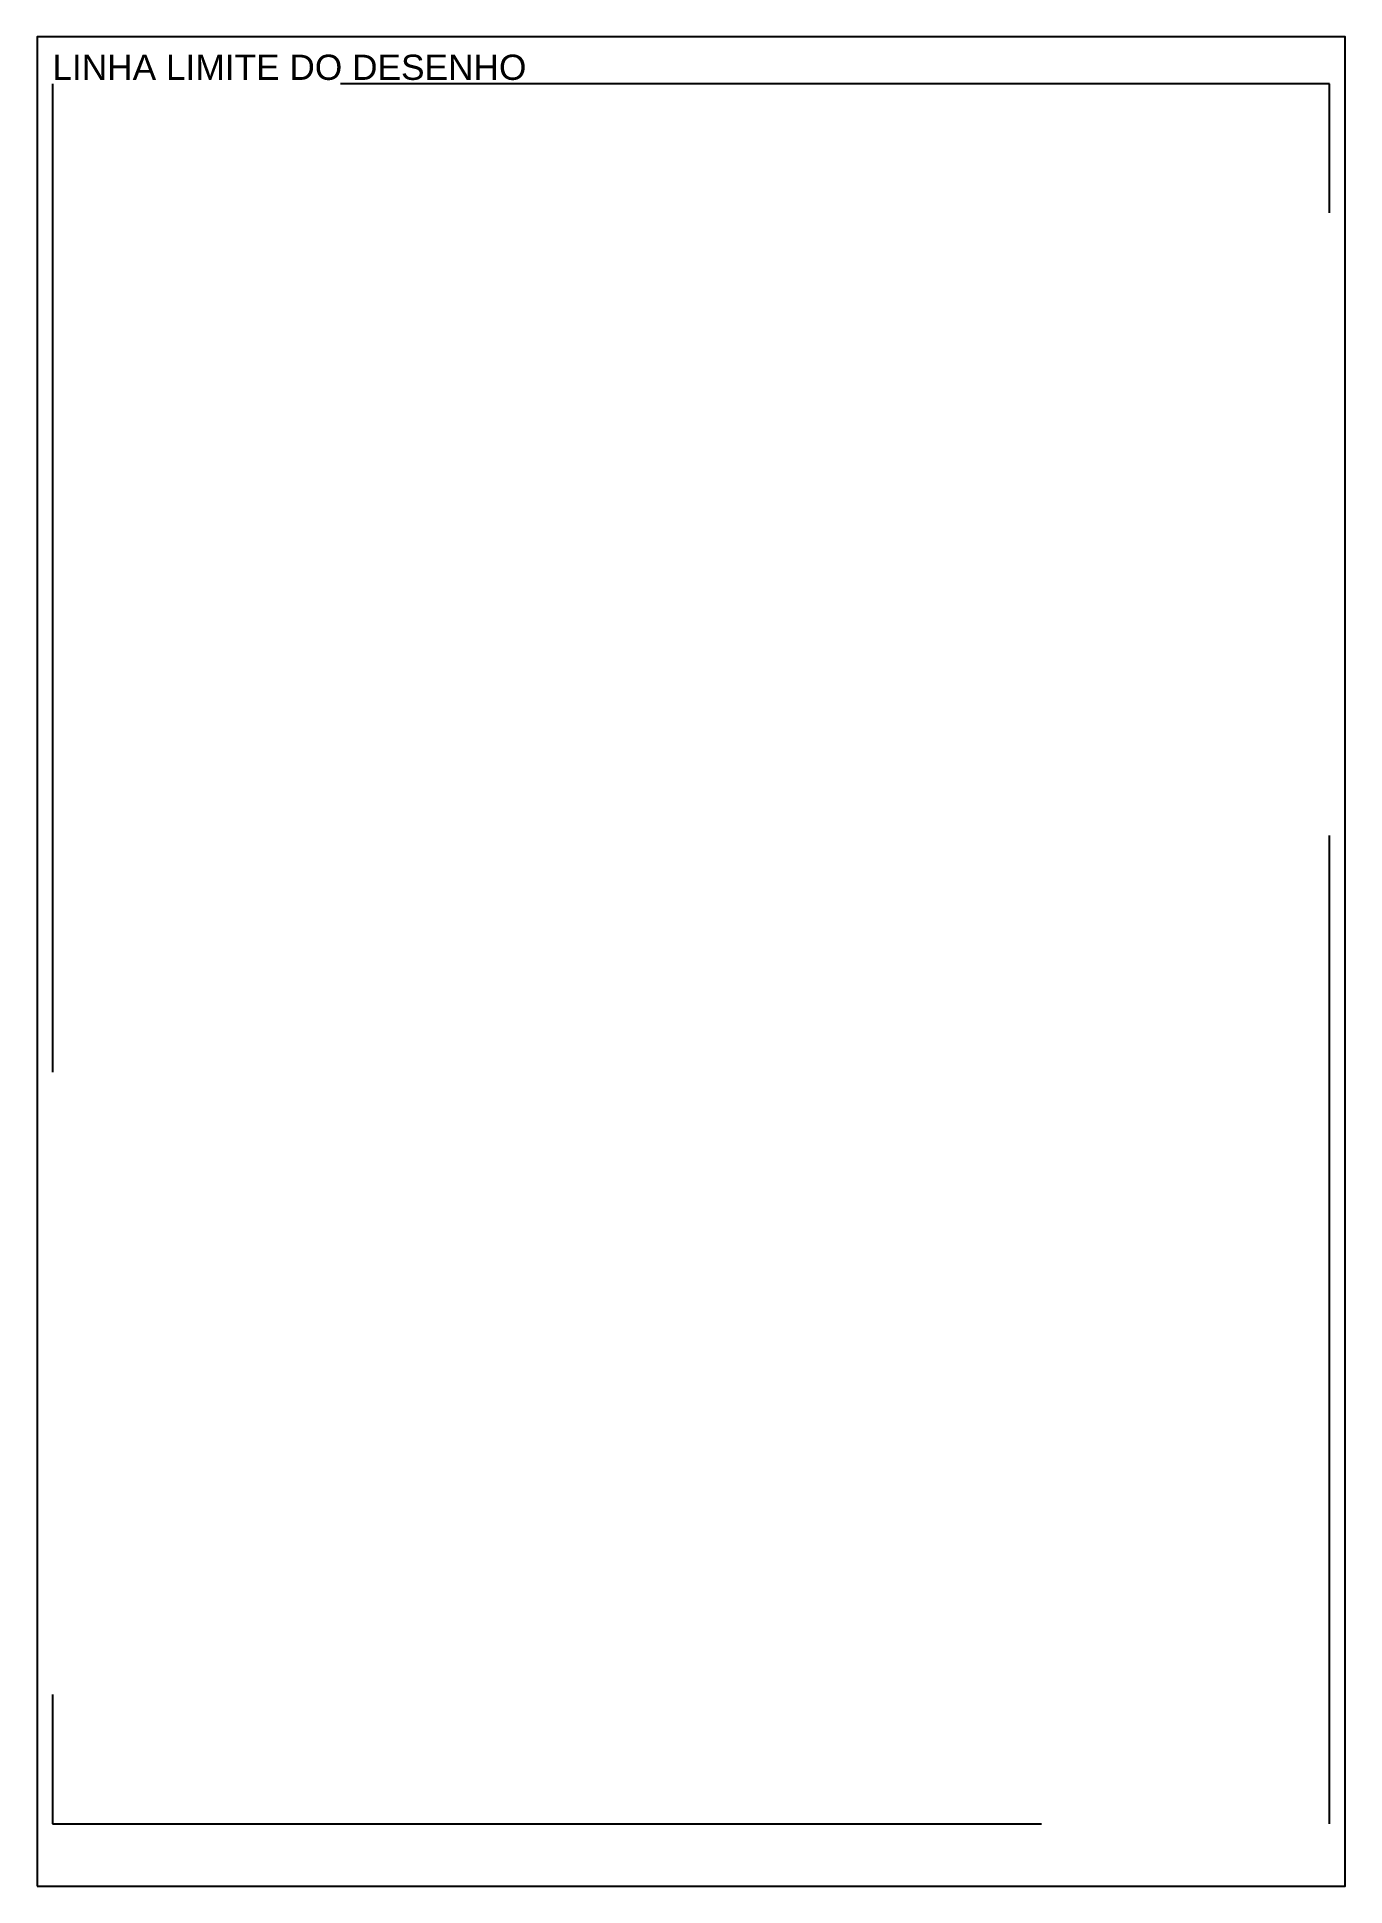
# Paper-space layout 'Prancha A4' of a CAD drawing. Header units: millimetres. Extents: x -0.008 to 0.202, y -0.02 to 0.277.
import ezdxf

# ---------------------------------------------------------------- set-up
doc = ezdxf.new("R2010")
doc.units = ezdxf.units.MM
doc.header["$LTSCALE"] = 0.05
doc.linetypes.add('HIDDEN2', pattern=[4.7625, 3.175, -1.5875])
doc.styles.add('PADRÃO 2', font='arial.ttf', dxfattribs={"height": 0.35})

psp = doc.layouts.new('Prancha A4')

# ---------------------------------------------------------------- linework, layer by layer
at = {"layer": 'Defpoints'}
psp.add_lwpolyline([(-0.0075, -0.02003), (0.2025, -0.02003), (0.2025, 0.27697), (-0.0075, 0.27697)], close=True, dxfattribs=at)
at = {"layer": 'Defpoints', "color": 1, "linetype": 'HIDDEN2'}
psp.add_lwpolyline([(-0.005, -0.01003), (0.2, -0.01003), (0.2, 0.26947), (-0.005, 0.26947)], close=True, dxfattribs=at)

# ---------------------------------------------------------------- texts
at = {"layer": 'Defpoints', "color": 1, "linetype": 'HIDDEN2', "style": 'PADRÃO 2'}
psp.add_text('LINHA LIMITE DO DESENHO', height=0.0040521, dxfattribs=at).set_placement((-0.00504, 0.27008))

doc.saveas('drawing.dxf')
